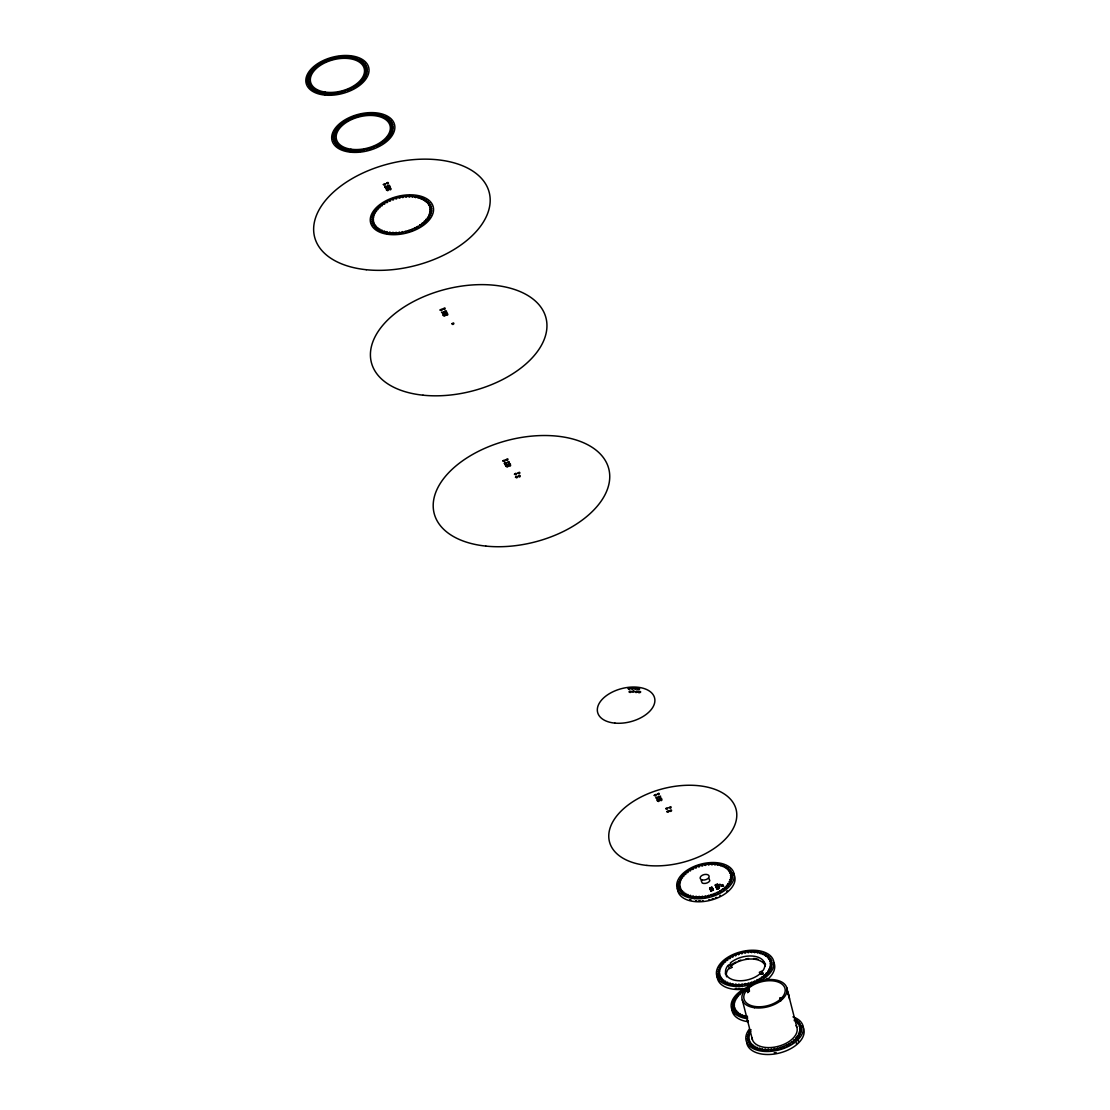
<?xml version="1.0" encoding="UTF-8"?>
<svg xmlns="http://www.w3.org/2000/svg" width="1110" height="1110" viewBox="0 0 1110 1110"><rect width="100%" height="100%" fill="white"/><g stroke="black" fill="none" stroke-linecap="round" stroke-linejoin="round"><path stroke-width="1.5" d="M716.214 885.6C714.757 886.585 715.936 882.575 718.114 884.961M716.13 885.308L717.559 884.809L718.475 885.655M711.538 889.721L711.149 890.72L711.94 889.374L712.925 889.915M709.678 888.527L712.329 887.514L709.678 888.097L711.052 889.027L712.467 887.806L709.789 888.957M712.023 890.067C709.11 892.371 713.799 888.805 713.425 890.262M701.145 880.605L702.269 883.074A4.606 2.692 -14.3 0 0 709.859 880.646L708.735 878.176M718.489 885.669C711.135 889.665 724.691 884.906 716.963 889.249C722.999 888.43 710.608 887.015 718.323 886.418C719.946 888.125 717.226 884.837 718.114 884.975M718.767 887.611L716.838 888.846L719.308 887.445M712.773 888.763L712.911 888.971M635.419 691.655C635.225 693.93 639.651 691.1 636.696 690.975M745.573 990.62C744.699 987.747 741.577 992.798 745.407 990.814M716.325 886.39L716.561 887.681L716.547 886.779M713.009 889.304L711.732 890.525M798.589 1041.541L798.631 1040.792M731.046 964.451L727.383 966.213A20.091 11.724 -14.3 0 0 733.627 979.963A20.091 11.724 -14.3 0 0 758.657 974.885L760.031 973.761L759.337 972.291L763 970.542A20.091 11.724 -14.3 0 0 756.756 956.792A20.091 11.724 -14.3 0 0 731.712 961.87L730.338 962.98L731.809 967.476L728.146 969.238A20.091 11.724 -14.3 0 0 726.634 976.814M767.315 978.382L766.316 978.978M719.336 887.681L716.408 887.931L718.85 887.917M721.195 885.96L722.443 884.628C726.009 887.112 717.643 885.988 723.415 885.697M721.292 886.335L722.443 884.628M760.891 973.692L762.14 972.374C765.692 974.857 757.325 973.734 763.111 973.428M760.988 974.067L762.14 972.374M716.089 886.918L718.406 886.765L717.726 884.115M749.195 991.091L748.501 988.372L747.002 989.87L747.724 992.562L749.403 990.966L748.501 988.372A21.145 12.335 -14.3 0 1 776.681 981.559A21.145 12.335 -14.3 0 1 781.995 997.626L782.342 999.166M718.323 886.418L718.337 885.419M747.724 992.562L749.403 990.966L748.889 989.884M719.766 895.978L720.112 895.201M717.421 884.504L717.99 885.808M711.149 890.72L710.358 889.998L710.955 891.066M716.713 887.14L718.489 887.07M727.452 890.83L726.62 891.233M796.314 1043.747L796.758 1042.803M638.902 691.572C636.599 693.889 642.981 692.238 639.832 691.336M776.237 1052.752L774.183 1052.752M716.671 897.393L715.45 897.685M508.893 463.009L509.254 461.677L507.367 462.26L510.364 463.8L508.366 464.577L508.727 463.258M657.3 798.381L657.647 797.049L655.663 797.826L658.91 799.131L656.926 799.908L657.273 798.576M660.2 797.452L660.561 796.12L658.577 796.897L661.574 798.451L659.673 799.02L660.034 797.688M711.663 888.458L711.815 887.667L710.136 888.694L711.663 888.458L711.357 887.389M716.824 887.611L716.463 886.335M633.088 690.975C629.953 693.417 637.293 691.586 633.408 690.892M700.354 900.751L698.676 900.765M740.051 988.483L738.372 988.497M713.397 898.614L712.176 898.795M794.33 1019.271L796.064 1019.729L794.136 1020.589M736.776 988.441L735.333 988.469M630.008 691.086C626.831 692.293 632.214 693.403 631.146 691.183M443.195 313.048L441.558 312.493L443.917 311.966L442.807 314.56L444.805 313.783L443.167 313.242M717.74 884.795L718.323 885.988M747.585 1017.634L746.017 1017.19L747.529 1016.205M748.348 1020.659L747.169 1020.673M715.894 885.711L715.117 884.906M749.014 989.454L747.03 989.842A21.145 12.335 -14.3 0 0 752.316 1005.938A21.145 12.335 -14.3 0 0 780.455 999.153L781.995 997.626L779.969 998.043L780.871 1000.637L779.969 998.043M747.418 991.355L749.403 990.966M691.017 899.821L689.698 899.613M696.775 900.807L695.637 900.723M703.143 900.765L702.228 900.765M742.84 988.497L741.924 988.497M709.706 899.683L708.804 899.683M751.04 1029.705L749.625 1030.552L750.929 1031.204M712.939 890.164L712.204 887.431M748.32 988.441L746.655 988.413L746.364 989.634M722.541 885.017L723.512 886.071M762.237 972.749L763.208 973.803M731.809 967.476L731.115 966.005L732.489 964.895A20.091 11.724 -14.3 0 1 752.039 959.012A20.091 11.724 -14.3 0 1 765.289 965.978M729.686 964.507L730.213 965.631M717.615 884.795L715.284 885.503M713.3 889.596L713.272 890.4M712.995 890.22L712.509 889.568L712.107 890.373M786.699 987.525L796.8 1027.152M719.113 887.279L719.377 888M716.297 887.348L716.616 888.208M742.299 999.971L752.4 1039.598M712.245 888.194L712.759 889.887M711.843 887.348L712.384 889.915M711.621 887.348L711.926 888.721M711.94 889.374L712.12 890.692M711.357 888.93L710.775 887.542M710.594 887.958L710.761 889.082M710.192 887.75L710.511 889.124M709.97 887.861L710.275 889.138M709.678 888.097L709.914 889.054M728.354 964.978L729.117 968.003M792.942 1016.871A29.373 17.136 -14.3 0 1 797.882 1039.834A29.373 17.136 -14.3 0 1 759.171 1050.684A29.373 17.136 -14.3 0 1 749.375 1029.095M796.092 1025.584A23.074 13.459 -14.3 0 1 778.832 1046.175A23.074 13.459 -14.3 0 1 752.039 1037.947M802.128 1025.557A29.373 17.136 -14.3 0 1 782.522 1052.169A29.373 17.136 -14.3 0 1 746.822 1043.289M786.657 990.051A29.373 17.136 -14.3 0 1 788.683 996.156M747.64 1018.73A29.373 17.136 -14.3 0 1 731.185 1004.508A29.373 17.136 -14.3 0 1 751.012 985.708M787.434 993.075A29.373 17.136 -14.3 0 1 789.446 999.18M748.417 1021.755A29.373 17.136 -14.3 0 1 731.892 1008.643M725.371 973.997A21.048 12.279 -14.3 0 1 725.704 972.374M731.837 964.576A21.048 12.279 -14.3 0 1 736.027 962.037M738.372 960.982A21.048 12.279 -14.3 0 1 740.828 960.095M745.962 958.86A21.048 12.279 -14.3 0 1 748.542 958.527M753.551 958.485A21.048 12.279 -14.3 0 1 758.088 959.262M763.375 961.815A21.048 12.279 -14.3 0 1 765.581 964.299M773.837 962.467A29.373 17.136 -14.3 0 1 766.941 979.922M744.158 989.163A29.373 17.136 -14.3 0 1 717.407 973.9M733.03 872.821A29.373 17.136 -14.3 0 1 711.663 899.96A29.373 17.136 -14.3 0 1 677.488 888.388M318.501 64.241C320.915 66.683 321.414 61.3 318.501 64.241M344.336 121.365C346.75 123.807 347.25 118.423 344.336 121.365M383.006 203.629C385.42 206.072 385.919 200.688 383.006 203.629M700.993 865.425C703.407 867.881 703.906 862.498 700.993 865.425M707.569 896.034C709.984 898.489 710.497 893.106 707.569 896.034M740.689 953.171C743.089 955.613 743.603 950.229 740.689 953.171M747.266 983.779C749.68 986.235 750.193 980.851 747.266 983.779M776.681 1048.784C779.081 1051.226 779.595 1045.842 776.681 1048.784M318.195 92.449C320.596 94.905 321.123 89.521 318.195 92.449M344.045 149.572C346.445 152.028 346.972 146.645 344.045 149.572M382.7 231.81C385.101 234.266 385.642 228.868 382.7 231.81M719.169 884.642L720.265 884.476L719.169 884.642M363.081 78.075C365.467 80.544 366.022 75.161 363.081 78.075M388.93 135.198C391.303 137.668 391.872 132.284 388.93 135.198M427.53 217.449C429.903 219.919 430.472 214.521 427.53 217.449M694.61 867.465C696.983 869.935 697.566 864.537 694.61 867.465M713.952 893.994C716.325 896.464 716.907 891.066 713.952 893.994M734.307 955.197C736.679 957.68 737.262 952.283 734.307 955.197M753.648 981.726C756.021 984.195 756.604 978.812 753.648 981.726M783.063 1046.73C785.422 1049.2 786.005 1043.802 783.063 1046.73M340.562 57.165C342.921 59.635 343.517 54.237 340.562 57.165M366.411 114.288C368.77 116.758 369.366 111.361 366.411 114.288M405.039 196.567C407.398 199.037 407.994 193.653 405.039 196.567M307.123 82.154C309.468 84.651 310.106 79.254 307.123 82.154M332.972 139.277C335.317 141.775 335.942 136.377 332.972 139.277M371.656 221.528C374.001 224.012 374.625 218.614 371.656 221.528M688.838 870.337C691.183 872.821 691.821 867.423 688.838 870.337M719.724 891.108C722.069 893.592 722.707 888.194 719.724 891.108M728.535 958.069C730.866 960.566 731.518 955.169 728.535 958.069M759.42 978.84C761.751 981.337 762.404 975.94 759.42 978.84M788.835 1043.844C791.166 1046.328 791.805 1040.93 788.835 1043.844M346.653 90.354C348.984 92.852 349.636 87.454 346.653 90.354M372.502 147.477C374.819 149.975 375.485 144.577 372.502 147.477M411.116 229.714C413.447 232.212 414.113 226.815 411.116 229.714M359.987 61.175C362.304 63.686 362.998 58.289 359.987 61.175M385.836 118.298C388.139 120.81 388.833 115.412 385.836 118.298M424.436 200.577C426.753 203.088 427.447 197.677 424.436 200.577M383.366 184.537C385.669 187.049 386.377 181.638 383.366 184.537M384.795 187.021C387.085 189.532 387.806 184.121 384.795 187.021M385.614 188.464C387.917 190.975 388.639 185.578 385.614 188.464M386.433 183.303C388.722 185.814 389.443 180.403 386.433 183.303M386.502 190.004C388.791 192.516 389.513 187.104 386.502 190.004M387.695 186.091C389.985 188.603 390.706 183.192 387.695 186.091M388.375 187.59C390.664 190.101 391.386 184.69 388.375 187.59M389.097 189.172C391.386 191.683 392.108 186.272 389.097 189.172M440.143 310.009C442.432 312.521 443.154 307.109 440.143 310.009M443.195 308.774C445.485 311.286 446.206 305.874 443.195 308.774M443.265 315.476C445.554 317.987 446.275 312.576 443.265 315.476M444.458 311.563C446.761 314.075 447.469 308.663 444.458 311.563M445.138 313.062C447.427 315.573 448.149 310.162 445.138 313.062M445.859 314.643C448.149 317.155 448.87 311.743 445.859 314.643M502.941 460.9C505.244 463.411 505.896 458.055 502.941 460.9M504.356 463.383C506.66 465.895 507.367 460.497 504.356 463.383M505.189 464.84C507.478 467.352 508.2 461.94 505.189 464.84M506.007 459.665C508.297 462.176 509.018 456.765 506.007 459.665M506.063 466.366C508.366 468.878 509.074 463.481 506.063 466.366M508.658 465.534C510.961 468.045 511.668 462.648 508.658 465.534M514.471 474.15C516.76 476.662 517.482 471.25 514.471 474.15M515.498 477.175C517.787 479.687 518.509 474.275 515.498 477.175M517.857 473.124C520.146 475.635 520.867 470.224 517.857 473.124M518.287 476.329C520.576 478.84 521.298 473.429 518.287 476.329M654.248 795.343C656.537 797.854 657.259 792.457 654.248 795.343M657.314 794.108C659.604 796.619 660.325 791.208 657.314 794.108M657.37 800.809C659.659 803.321 660.381 797.91 657.37 800.809M659.964 799.977C662.254 802.488 662.975 797.091 659.964 799.977M665.764 808.593C668.067 811.105 668.775 805.693 665.764 808.593M666.805 811.604C669.094 814.116 669.816 808.718 666.805 811.604M669.163 807.553C671.453 810.064 672.174 804.667 669.163 807.553M669.594 810.758C671.883 813.269 672.604 807.872 669.594 810.758M684.051 873.861C686.341 876.373 687.062 870.962 684.051 873.861M724.539 887.556C726.828 890.067 727.549 884.67 724.539 887.556M723.734 961.593C726.037 964.104 726.745 958.707 723.734 961.593M738.455 994.116C740.745 996.627 741.466 991.216 738.455 994.116M764.221 975.301C766.524 977.813 767.232 972.402 764.221 975.301M793.636 1040.306C795.925 1042.817 796.647 1037.406 793.636 1040.306M313.686 67.807C315.975 70.319 316.697 64.921 313.686 67.807M339.535 124.931C341.825 127.442 342.546 122.044 339.535 124.931M378.205 207.195C380.494 209.707 381.216 204.309 378.205 207.195M323.898 93.601C326.173 96.126 326.923 90.715 323.898 93.601M349.733 150.724C352.009 153.249 352.758 147.838 349.733 150.724M388.389 232.961C390.664 235.473 391.428 230.075 388.389 232.961M365.01 73.857C367.271 76.382 368.048 70.971 365.01 73.857M390.859 130.98C393.106 133.505 393.897 128.094 390.859 130.98M429.459 213.231C431.707 215.77 432.498 210.359 429.459 213.231M680.513 877.816C682.775 880.341 683.566 874.93 680.513 877.816M720.21 965.547C722.471 968.073 723.248 962.661 720.21 965.547M728.063 883.588C730.324 886.127 731.101 880.716 728.063 883.588M734.917 998.057C737.179 1000.596 737.97 995.184 734.917 998.057M767.759 971.333C770.007 973.858 770.798 968.447 767.759 971.333M797.16 1036.324C799.422 1038.863 800.213 1033.452 797.16 1036.324M333.902 58.095C336.136 60.634 336.954 55.222 333.902 58.095M359.751 115.218C361.985 117.757 362.803 112.346 359.751 115.218M398.393 197.497C400.627 200.036 401.445 194.625 398.393 197.497M308.608 85.845C310.828 88.398 311.674 82.986 308.608 85.845M334.443 142.968C336.663 145.521 337.523 140.11 334.443 142.968M373.127 225.205C375.346 227.758 376.193 222.347 373.127 225.205M678.487 881.95C680.694 884.49 681.554 879.078 678.487 881.95M718.184 969.682C720.39 972.235 721.25 966.824 718.184 969.682M730.103 879.439C732.322 881.992 733.169 876.581 730.103 879.439M732.891 1002.191C735.097 1004.744 735.958 999.333 732.891 1002.191M747.585 1034.687C749.805 1037.226 750.665 1031.814 747.585 1034.687M769.799 967.185C772.005 969.738 772.865 964.312 769.799 967.185M799.2 1032.175C801.42 1034.728 802.28 1029.317 799.2 1032.175M352.578 87.496C354.784 90.049 355.658 84.624 352.578 87.496M378.427 144.619C380.619 147.172 381.507 141.747 378.427 144.619M417.041 226.856C419.233 229.409 420.121 223.984 417.041 226.856M355.519 58.885C357.697 61.452 358.613 56.027 355.519 58.885M381.368 116.009C383.547 118.576 384.462 113.151 381.368 116.009M419.982 198.288C422.161 200.854 423.077 195.429 419.982 198.288M678.071 886.002C680.25 888.569 681.179 883.144 678.071 886.002M717.768 973.734C719.946 976.314 720.876 970.889 717.768 973.734M730.519 875.374C732.697 877.941 733.627 872.515 730.519 875.374M732.475 1006.257C734.654 1008.824 735.583 1003.398 732.475 1006.257M747.169 1038.738C749.347 1041.305 750.277 1035.88 747.169 1038.738M770.215 963.105C772.38 965.672 773.309 960.261 770.215 963.105M799.616 1028.11C801.795 1030.677 802.724 1025.251 799.616 1028.11M310.051 71.775C312.215 74.356 313.159 68.931 310.051 71.775M335.9 128.899C338.064 131.466 338.938 126.096 335.9 128.899M374.569 211.164C376.734 213.73 377.691 208.319 374.569 211.164M330.225 93.823C332.376 96.404 333.361 90.978 330.225 93.823M356.074 150.946C358.225 153.527 359.196 148.102 356.074 150.946M394.73 233.169C396.867 235.75 397.852 230.325 394.73 233.169M679.306 889.721C681.443 892.315 682.442 886.89 679.306 889.721M729.284 871.628C731.421 874.222 732.42 868.797 729.284 871.628M719.003 977.466C721.139 980.047 722.138 974.622 719.003 977.466M733.71 1009.975C735.847 1012.57 736.846 1007.145 733.71 1009.975M748.417 1042.457C750.54 1045.051 751.539 1039.626 748.417 1042.457M768.98 959.373C771.117 961.954 772.116 956.529 768.98 959.373M798.381 1024.363C800.518 1026.958 801.517 1021.533 798.381 1024.363M365.44 69.708C367.563 72.303 368.589 66.877 365.44 69.708M391.289 126.831C393.412 129.426 394.425 124.001 391.289 126.831M429.889 209.096C432.012 211.691 433.025 206.266 429.889 209.096M327.367 59.926C329.476 62.521 330.516 57.096 327.367 59.926M353.202 117.049C355.311 119.644 356.365 114.219 353.202 117.049M391.858 199.314C393.967 201.923 395.007 196.498 391.858 199.314M682.123 892.87C684.204 895.479 685.286 890.053 682.123 892.87M726.481 868.464C728.576 871.072 729.645 865.633 726.481 868.464M721.805 980.616C723.914 983.224 724.913 977.841 721.805 980.616M736.527 1013.125C738.608 1015.733 739.69 1010.308 736.527 1013.125M751.22 1045.62C753.301 1048.215 754.384 1042.789 751.22 1045.62M766.178 956.196C768.273 958.804 769.341 953.379 766.178 956.196M795.579 1021.2C797.674 1023.808 798.756 1018.383 795.579 1021.2M311.522 88.994C313.603 91.603 314.685 86.178 311.522 88.994M337.357 146.118C339.452 148.726 340.52 143.301 337.357 146.118M376.04 228.355C378.121 230.963 379.204 225.538 376.04 228.355M357.656 83.999C359.723 86.608 360.833 81.183 357.656 83.999M383.505 141.123C385.572 143.731 386.682 138.306 383.505 141.123M422.105 223.36C424.173 225.982 425.283 220.543 422.105 223.36M350.052 57.456C352.106 60.079 353.244 54.654 350.052 57.456M375.888 114.58C377.941 117.202 379.093 111.763 375.888 114.58M414.516 196.858C416.555 199.481 417.707 194.056 414.516 196.858M686.313 895.257C688.366 897.893 689.518 892.454 686.313 895.257M722.291 866.064C724.344 868.686 725.482 863.247 722.291 866.064M726.009 983.002C728.063 985.625 729.201 980.199 726.009 983.002M740.717 1015.511C742.77 1018.147 743.922 1012.708 740.717 1015.511M761.987 953.795C764.027 956.418 765.178 950.992 761.987 953.795M755.424 1048.006C757.464 1050.629 758.616 1045.19 755.424 1048.006M307.775 75.938C309.815 78.574 310.994 73.135 307.775 75.938M333.624 133.061C335.65 135.697 336.829 130.258 333.624 133.061M372.308 215.312C374.334 217.949 375.513 212.523 372.308 215.312M336.885 93.073C338.897 95.71 340.104 90.285 336.885 93.073M362.72 150.197C364.732 152.833 365.939 147.408 362.72 150.197M401.362 232.42C403.374 235.07 404.581 229.631 401.362 232.42M637.584 689.088C639.582 691.738 640.803 686.299 637.584 689.088M691.655 896.727C693.653 899.378 694.874 893.938 691.655 896.727M716.963 864.579C718.975 867.215 720.196 861.776 716.963 864.579M731.337 984.473C733.349 987.123 734.57 981.684 731.337 984.473M756.659 952.311C758.671 954.961 759.878 949.522 756.659 952.311M760.752 1049.463C762.75 1052.113 763.971 1046.675 760.752 1049.463M364.358 65.865C366.356 68.515 367.59 63.076 364.358 65.865M390.207 122.988C392.191 125.638 393.44 120.199 390.207 122.988M428.793 205.253C430.791 207.903 432.04 202.478 428.793 205.253M321.289 62.562C323.26 65.212 324.536 59.773 321.289 62.562M347.139 119.686C349.109 122.336 350.385 116.897 347.139 119.686M385.794 201.951C387.765 204.615 389.041 199.176 385.794 201.951M631.451 688.616C633.421 691.28 634.712 685.841 631.451 688.616M697.774 897.185C699.744 899.849 701.034 894.424 697.774 897.185M710.844 864.093C712.814 866.757 714.105 861.318 710.844 864.093M737.47 984.931C739.44 987.595 740.731 982.156 737.47 984.931M750.54 951.839C752.497 954.503 753.787 949.064 750.54 951.839M766.871 1049.935C768.841 1052.599 770.132 1047.16 766.871 1049.935M315.712 91.436C317.668 94.1 318.972 88.661 315.712 91.436M341.561 148.56C343.517 151.224 344.822 145.785 341.561 148.56M380.231 230.797C382.187 233.461 383.491 228.022 380.231 230.797M361.624 80.059C363.553 82.723 364.899 77.284 361.624 80.059M387.459 137.182C389.402 139.846 390.734 134.407 387.459 137.182M426.073 219.419C428.002 222.097 429.348 216.658 426.073 219.419M704.309 864.662C706.237 867.34 707.597 861.901 704.309 864.662M704.309 896.616C706.237 899.294 707.597 893.855 704.309 896.616M744.005 952.408C745.934 955.086 747.294 949.647 744.005 952.408M744.005 984.348C745.934 987.026 747.294 981.587 744.005 984.348M773.406 1049.352C775.335 1052.03 776.695 1046.591 773.406 1049.352M343.864 56.957C345.779 59.635 347.152 54.196 343.864 56.957M369.699 114.08C371.628 116.758 372.918 111.361 369.699 114.08M408.327 196.359C410.242 199.037 411.616 193.598 408.327 196.359M306.984 80.073C308.885 82.764 310.287 77.325 306.984 80.073M332.833 137.196C334.721 139.888 336.136 134.449 332.833 137.196M371.517 219.447C373.404 222.139 374.819 216.7 371.517 219.447M343.503 91.408C345.376 94.114 346.82 88.661 343.503 91.408M369.339 148.532C371.212 151.237 372.655 145.785 369.339 148.532M407.967 230.769C409.84 233.461 411.283 228.022 407.967 230.769M697.788 866.23C699.661 868.936 701.104 863.483 697.788 866.23M710.844 895.021C712.731 897.726 714.16 892.287 710.844 895.021M737.484 953.976C739.357 956.667 740.786 951.228 737.484 953.976M750.54 982.766C752.427 985.472 753.857 980.019 750.54 982.766M779.955 1047.771C781.828 1050.462 783.258 1045.023 779.955 1047.771M361.818 62.521C363.664 65.226 365.135 59.787 361.818 62.521M387.654 119.644C389.513 122.35 390.984 116.911 387.654 119.644M426.254 201.909C428.113 204.615 429.584 199.176 426.254 201.909M315.989 65.865C317.821 68.57 319.333 63.131 315.989 65.865M341.838 122.988C343.67 125.694 345.182 120.255 341.838 122.988M380.508 205.253C382.339 207.972 383.852 202.519 380.508 205.253M691.669 868.7C693.5 871.419 695.013 865.98 691.669 868.7M716.977 892.537C718.808 895.257 720.321 889.818 716.977 892.537M731.351 956.445C733.197 959.165 734.695 953.712 731.351 956.445M756.673 980.283C758.505 982.988 760.017 977.549 756.673 980.283M786.074 1045.273C787.906 1047.993 789.418 1042.554 786.074 1045.273M320.984 93.046C322.802 95.765 324.259 90.368 320.984 93.046M346.82 150.169C348.637 152.889 350.177 147.45 346.82 150.169M385.489 232.392C387.307 235.126 388.847 229.673 385.489 232.392M364.274 75.868C366.064 78.602 367.632 73.163 364.274 75.868M390.11 132.992C391.899 135.725 393.481 130.286 390.11 132.992M428.71 215.243C430.5 217.976 432.081 212.537 428.71 215.243M686.341 871.919C688.131 874.666 689.712 869.213 686.341 871.919M722.305 889.304C724.095 892.038 725.676 886.585 722.305 889.304M726.037 959.664C727.827 962.398 729.409 956.959 726.037 959.664M740.745 992.173C742.534 994.907 744.116 989.468 740.745 992.173M762.001 977.036C763.791 979.769 765.373 974.33 762.001 977.036M791.416 1042.04C793.192 1044.774 794.788 1039.335 791.416 1042.04M337.274 57.401C339.05 60.148 340.659 54.709 337.274 57.401M363.123 114.524C364.899 117.271 366.494 111.832 363.123 114.524M401.751 196.817C403.527 199.55 405.136 194.111 401.751 196.817M307.72 83.958C309.468 86.705 311.119 81.266 307.72 83.958M333.555 141.081C335.317 143.828 336.954 138.389 333.555 141.081M372.238 223.318C374.001 226.079 375.638 220.626 372.238 223.318M682.15 875.693C683.885 878.44 685.55 873.001 682.15 875.693M726.509 885.516C728.257 888.264 729.908 882.825 726.509 885.516M721.833 963.438C723.581 966.186 725.246 960.747 721.833 963.438M736.554 995.947C738.289 998.695 739.954 993.256 736.554 995.947M766.205 973.262C767.953 976.009 769.605 970.57 766.205 973.262M795.606 1038.252C797.355 1041 799.006 1035.561 795.606 1038.252M349.747 88.911C351.481 91.672 353.147 86.219 349.747 88.911M375.582 146.034C377.317 148.795 378.996 143.343 375.582 146.034M414.21 228.272C415.945 231.019 417.61 225.58 414.21 228.272M357.933 59.829C359.654 62.59 361.361 57.151 357.933 59.829M383.783 116.952C385.489 119.713 387.196 114.274 383.783 116.952M422.383 199.231C424.103 201.992 425.81 196.553 422.383 199.231M679.348 879.772C681.04 882.533 682.775 877.094 679.348 879.772M729.325 881.423C731.018 884.198 732.753 878.745 729.325 881.423M719.044 967.504C720.737 970.279 722.471 964.84 719.044 967.504M733.752 1000.027C735.444 1002.788 737.179 997.349 733.752 1000.027M748.445 1032.508C750.138 1035.269 751.872 1029.83 748.445 1032.508M769.008 969.169C770.715 971.93 772.449 966.491 769.008 969.169M798.423 1034.159C800.116 1036.934 801.85 1031.481 798.423 1034.159M311.743 69.653C313.436 72.427 315.184 66.989 311.743 69.653M337.593 126.776C339.285 129.551 341.034 124.112 337.593 126.776M376.262 209.041C377.955 211.816 379.703 206.377 376.262 209.041M327.048 93.726C328.713 96.514 330.489 91.062 327.048 93.726M352.883 150.849C354.562 153.638 356.338 148.185 352.883 150.849M391.539 233.086C393.204 235.861 394.98 230.422 391.539 233.086M678.113 883.893C679.764 886.682 681.568 881.243 678.113 883.893M730.56 877.275C732.212 880.063 734.015 874.625 730.56 877.275M717.809 971.638C719.46 974.427 721.264 968.975 717.809 971.638M732.517 1004.148C734.168 1006.937 735.972 1001.497 732.517 1004.148M747.21 1036.629C748.861 1039.418 750.679 1033.979 747.21 1036.629M770.257 965.02C771.908 967.809 773.712 962.356 770.257 965.02M799.658 1030.011C801.309 1032.8 803.113 1027.361 799.658 1030.011M365.454 71.664C367.105 74.439 368.922 69 365.454 71.664M391.303 128.788C392.954 131.563 394.758 126.124 391.303 128.788M429.903 211.039C431.554 213.828 433.358 208.389 429.903 211.039M330.641 58.802C332.265 61.591 334.11 56.152 330.641 58.802M356.476 115.926C358.114 118.715 359.959 113.275 356.476 115.926M395.132 198.204C396.756 200.993 398.601 195.554 395.132 198.204M451.895 323.676C453.518 326.465 455.364 321.026 451.895 323.676M309.926 87.399C311.535 90.201 313.422 84.762 309.926 87.399M335.775 144.522C337.385 147.325 339.258 141.886 335.775 144.522M374.458 226.759C376.054 229.562 377.941 224.123 374.458 226.759M678.529 887.82C680.139 890.622 682.026 885.183 678.529 887.82M730.144 873.348C731.754 876.151 733.641 870.698 730.144 873.348M718.226 975.551C719.835 978.354 721.708 972.915 718.226 975.551M732.933 1008.074C734.542 1010.877 736.429 1005.438 732.933 1008.074M769.841 961.08C771.45 963.882 773.323 958.443 769.841 961.08M747.627 1040.556C749.236 1043.358 751.123 1037.919 747.627 1040.556M799.255 1026.084C800.851 1028.887 802.738 1023.448 799.255 1026.084M355.283 85.706C356.879 88.522 358.78 83.084 355.283 85.706M381.132 142.829C382.714 145.646 384.629 140.207 381.132 142.829M419.746 225.066C421.328 227.883 423.243 222.444 419.746 225.066M352.938 57.956C354.506 60.772 356.449 55.334 352.938 57.956M378.787 115.079C380.341 117.896 382.298 112.457 378.787 115.079M417.402 197.358C418.969 200.175 420.912 194.736 417.402 197.358M680.569 891.288C682.137 894.105 684.093 888.666 680.569 891.288M728.118 869.865C729.672 872.682 731.629 867.243 728.118 869.865M720.265 979.02C721.833 981.837 723.775 976.398 720.265 979.02M734.973 1011.543C736.541 1014.36 738.497 1008.921 734.973 1011.543M767.815 957.597C769.369 960.414 771.325 954.975 767.815 957.597M749.666 1044.024C751.234 1046.841 753.191 1041.402 749.666 1044.024M797.216 1022.601C798.784 1025.418 800.726 1019.979 797.216 1022.601M308.788 73.746C310.328 76.576 312.312 71.137 308.788 73.746M334.623 130.869C336.177 133.7 338.148 128.26 334.623 130.869M373.307 213.134C374.847 215.95 376.831 210.511 373.307 213.134M333.583 93.462C335.109 96.293 337.121 90.853 333.583 93.462M359.432 150.585C360.958 153.416 362.97 147.977 359.432 150.585M398.074 232.809C399.6 235.639 401.612 230.214 398.074 232.809M684.107 894.077C685.619 896.908 687.645 891.469 684.107 894.077M724.594 867.049C726.107 869.879 728.132 864.454 724.594 867.049M723.803 981.809C725.316 984.653 727.341 979.214 723.803 981.809M738.511 1014.332C740.023 1017.162 742.049 1011.723 738.511 1014.332M764.291 954.794C765.803 957.625 767.829 952.186 764.291 954.794M753.204 1046.813C754.717 1049.644 756.742 1044.205 753.204 1046.813M365.135 67.641C366.633 70.471 368.687 65.046 365.135 67.641M390.984 124.764C392.482 127.594 394.522 122.169 390.984 124.764M429.57 207.029C431.082 209.859 433.122 204.434 429.57 207.029M324.3 61.05C325.785 63.894 327.866 58.455 324.3 61.05M350.136 118.173C351.62 121.018 353.701 115.579 350.136 118.173M388.791 200.438C390.276 203.283 392.357 197.857 388.791 200.438M688.908 896.02C690.378 898.864 692.487 893.439 688.908 896.02M719.793 865.092C721.264 867.937 723.373 862.512 719.793 865.092M728.604 983.765C730.075 986.61 732.17 981.171 728.604 983.765M759.49 952.838C760.961 955.682 763.07 950.243 759.49 952.838M743.312 1016.274C744.782 1019.119 746.891 1013.694 743.312 1016.274M758.005 1048.756C759.476 1051.6 761.585 1046.175 758.005 1048.756M313.519 90.215C314.976 93.06 317.085 87.634 313.519 90.215M339.355 147.339C340.812 150.183 342.934 144.758 339.355 147.339M378.024 229.562C379.495 232.42 381.604 226.995 378.024 229.562M359.834 81.96C361.277 84.832 363.428 79.393 359.834 81.96M385.683 139.083C387.126 141.955 389.277 136.516 385.683 139.083M424.284 221.334C425.727 224.192 427.877 218.767 424.284 221.334M634.642 688.63C636.058 691.488 638.236 686.063 634.642 688.63M694.68 896.991C696.109 899.849 698.287 894.424 694.68 896.991M714.035 864.107C715.45 866.966 717.629 861.54 714.035 864.107M734.376 984.736C735.805 987.595 737.983 982.17 734.376 984.736M753.732 951.839C755.147 954.711 757.325 949.286 753.732 951.839M763.791 1049.727C765.206 1052.599 767.385 1047.16 763.791 1049.727M347.069 56.985C348.484 59.843 350.677 54.418 347.069 56.985M372.918 114.108C374.334 116.966 376.512 111.541 372.918 114.108M411.546 196.387C412.962 199.245 415.14 193.82 411.546 196.387M307.248 77.922C308.635 80.794 310.856 75.369 307.248 77.922M333.083 135.045C334.485 137.917 336.705 132.492 333.083 135.045M371.767 217.296C373.168 220.168 375.388 214.743 371.767 217.296M340.271 92.255C341.644 95.127 343.892 89.702 340.271 92.255M366.106 149.378C367.479 152.25 369.741 146.825 366.106 149.378M404.748 231.601C406.121 234.487 408.369 229.062 404.748 231.601M628.274 688.672C629.648 691.558 631.895 686.133 628.274 688.672M707.653 864.149C709.026 867.035 711.288 861.61 707.653 864.149M701.076 896.936C702.436 899.808 704.697 894.383 701.076 896.936M747.349 951.894C748.723 954.766 750.971 949.341 747.349 951.894M740.759 984.667C742.132 987.553 744.394 982.128 740.759 984.667M770.173 1049.671C771.547 1052.544 773.795 1047.118 770.173 1049.671M363.317 64.019C364.663 66.905 366.952 61.48 363.317 64.019M389.152 121.143C390.512 124.029 392.787 118.603 389.152 121.143M427.752 203.407C429.112 206.293 431.388 200.868 427.752 203.407M754.439 1007.713A23.074 13.459 -14.3 0 0 787.059 989.176A23.074 13.459 -14.3 0 0 751.983 984.362A23.074 13.459 -14.3 0 0 754.439 1007.713M734.043 986.332A29.373 17.136 -14.3 0 0 773.739 961.482A29.373 17.136 -14.3 0 0 727.785 957.292A29.373 17.136 -14.3 0 0 734.043 986.332M694.347 898.6A29.373 17.136 -14.3 0 0 734.043 873.75A29.373 17.136 -14.3 0 0 688.103 869.56A29.373 17.136 -14.3 0 0 694.347 898.6M702.339 879.966A4.606 2.692 -14.3 0 0 709.151 876.511A4.606 2.692 -14.3 0 0 702.422 875.193A4.606 2.692 -14.3 0 0 702.339 879.966M646.922 865.425A65.351 38.129 -14.3 0 0 736.429 810.911A65.351 38.129 -14.3 0 0 634.989 800.365A65.351 38.129 -14.3 0 0 646.922 865.425M485.819 546.092A90.104 52.586 -14.3 0 0 609.237 470.917A90.104 52.586 -14.3 0 0 469.363 456.363A90.104 52.586 -14.3 0 0 485.819 546.092M423.021 395.188A90.104 52.586 -14.3 0 0 546.439 320.013A90.104 52.586 -14.3 0 0 406.565 305.472A90.104 52.586 -14.3 0 0 423.021 395.188M366.244 269.716A90.104 52.586 -14.3 0 0 489.677 194.541A90.104 52.586 -14.3 0 0 349.789 180A90.104 52.586 -14.3 0 0 366.244 269.716M387.487 234.266A32.315 18.856 -14.3 0 0 433.524 208.583A32.315 18.856 -14.3 0 0 384.712 201.423A32.315 18.856 -14.3 0 0 387.487 234.266M350.496 152.181A32.259 18.828 -14.3 0 0 394.688 125.263A32.259 18.828 -14.3 0 0 344.613 120.06A32.259 18.828 -14.3 0 0 350.496 152.181M350.926 149.198A27.653 16.137 -14.3 0 0 390.318 127.22A27.653 16.137 -14.3 0 0 348.554 121.087A27.653 16.137 -14.3 0 0 350.926 149.198M325.091 92.075A27.653 16.137 -14.3 0 0 364.482 70.097A27.653 16.137 -14.3 0 0 322.705 63.964A27.653 16.137 -14.3 0 0 325.091 92.075M324.661 95.058A32.259 18.828 -14.3 0 0 368.853 68.14A32.259 18.828 -14.3 0 0 318.764 62.937A32.259 18.828 -14.3 0 0 324.661 95.058M614.954 723.123A29.373 17.136 -14.3 0 0 654.664 698.273A29.373 17.136 -14.3 0 0 608.71 694.083A29.373 17.136 -14.3 0 0 614.954 723.123"/></g></svg>
